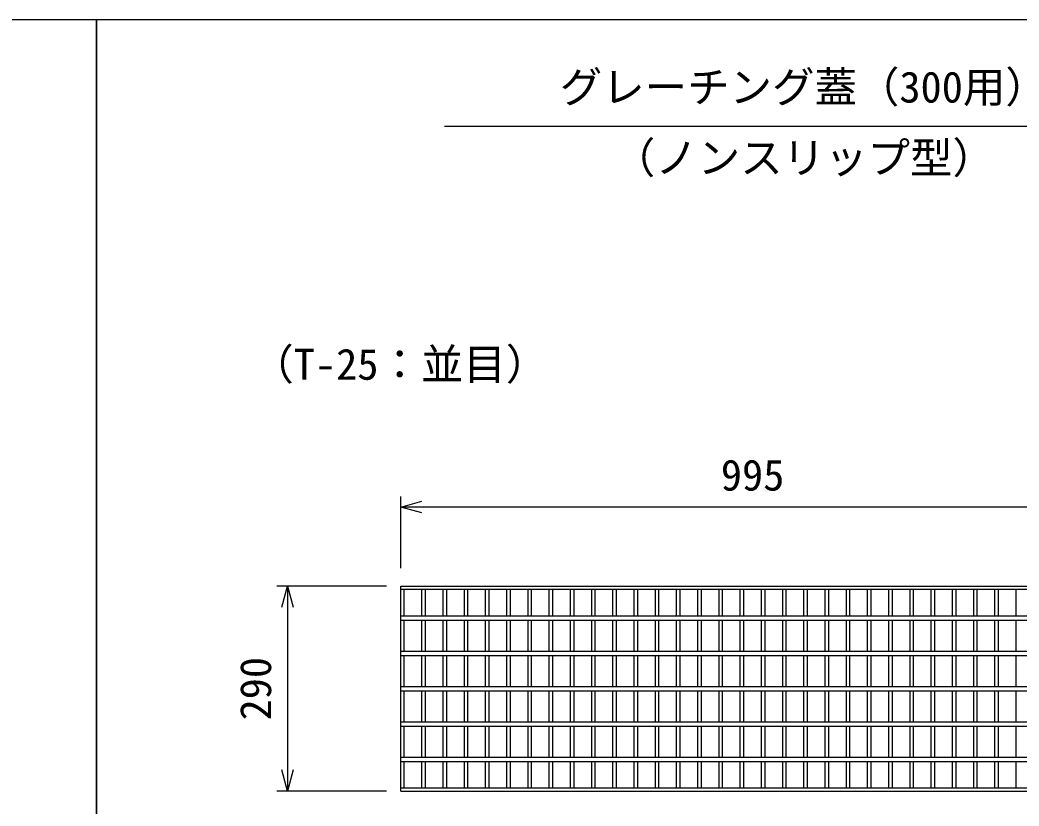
# Model space of a CAD drawing. Units: millimetres, scale not verified. Extents: x -16800 to 16800, y -5940 to 5940.
# Drawn here: x -5016 to -3604, y 1223 to 2335 of the extents above; entities that cross this region are included whole.
import ezdxf
from ezdxf.enums import TextEntityAlignment as Align

# ---------------------------------------------------------------- set-up
doc = ezdxf.new("R2010")
doc.units = ezdxf.units.MM
doc.header["$LTSCALE"] = 20
for name, color, linetype, lineweight in [('0-0_DIM', 7, 'Continuous', 25), ('0-2_HATCH', 6, 'Continuous', 25), ('0-6_TXT', 7, 'Continuous', 25)]:
    doc.layers.add(name, color=color, linetype=linetype, lineweight=lineweight)
doc.styles.add('ＭＳ ゴシック', font='')
doc.styles.get('ＭＳ ゴシック').set_extended_font_data('MS Gothic')

msp = doc.modelspace()

# ---------------------------------------------------------------- linework, layer by layer
at = {"layer": '0-0_DIM'}
for p, q in [((-4478.07, 1559.31), (-4478.07, 1660.9)), ((-3483.07, 1645.9), (-4478.07, 1645.9)), ((-4498.07, 1534.09), (-4653.07, 1534.09)), ((-4638.07, 1534.09), (-4638.07, 1244.09)), ((-4498.07, 1244.09), (-4653.07, 1244.09))]:
    msp.add_line(p, q, dxfattribs=at)
for points in [[(-4448.07, 1637.86), (-4478.07, 1645.9), (-4448.07, 1653.94)], [(-4646.1, 1504.09), (-4638.07, 1534.09), (-4630.03, 1504.09)], [(-4630.03, 1274.09), (-4638.07, 1244.09), (-4646.1, 1274.09)]]:
    msp.add_lwpolyline(points, dxfattribs=at)
at = {"layer": '0-2_HATCH'}
for p, q in [((-4478.07, 1244.09), (-4478.07, 1534.09)), ((-4478.07, 1534.09), (-3483.07, 1534.09)), ((-4478.07, 1529.59), (-3483.07, 1529.59)), ((-4473.07, 1492.09), (-4473.07, 1529.59)), ((-4448.07, 1492.09), (-4448.07, 1529.59)), ((-4443.07, 1492.09), (-4443.07, 1529.59)), ((-4418.07, 1492.09), (-4418.07, 1529.59)), ((-4413.07, 1492.09), (-4413.07, 1529.59)), ((-4388.07, 1492.09), (-4388.07, 1529.59)), ((-4383.07, 1492.09), (-4383.07, 1529.59)), ((-4358.07, 1492.09), (-4358.07, 1529.59)), ((-4353.07, 1492.09), (-4353.07, 1529.59)), ((-4328.07, 1492.09), (-4328.07, 1529.59)), ((-4323.07, 1492.09), (-4323.07, 1529.59)), ((-4298.07, 1492.09), (-4298.07, 1529.59)), ((-4293.07, 1492.09), (-4293.07, 1529.59)), ((-4268.07, 1492.09), (-4268.07, 1529.59)), ((-4263.07, 1492.09), (-4263.07, 1529.59)), ((-4238.07, 1492.09), (-4238.07, 1529.59)), ((-4233.07, 1492.09), (-4233.07, 1529.59)), ((-4208.07, 1492.09), (-4208.07, 1529.59)), ((-4203.07, 1492.09), (-4203.07, 1529.59)), ((-4178.07, 1492.09), (-4178.07, 1529.59)), ((-4173.07, 1492.09), (-4173.07, 1529.59)), ((-4148.07, 1492.09), (-4148.07, 1529.59)), ((-4143.07, 1492.09), (-4143.07, 1529.59)), ((-4118.07, 1492.09), (-4118.07, 1529.59)), ((-4113.07, 1492.09), (-4113.07, 1529.59)), ((-4088.07, 1492.09), (-4088.07, 1529.59)), ((-4083.07, 1492.09), (-4083.07, 1529.59)), ((-4058.07, 1492.09), (-4058.07, 1529.59)), ((-4053.07, 1492.09), (-4053.07, 1529.59)), ((-4028.07, 1492.09), (-4028.07, 1529.59)), ((-4023.07, 1492.09), (-4023.07, 1529.59)), ((-3998.07, 1492.09), (-3998.07, 1529.59)), ((-3993.07, 1492.09), (-3993.07, 1529.59)), ((-3968.07, 1492.09), (-3968.07, 1529.59)), ((-3963.07, 1492.09), (-3963.07, 1529.59)), ((-3938.07, 1492.09), (-3938.07, 1529.59)), ((-3933.07, 1492.09), (-3933.07, 1529.59)), ((-3908.07, 1492.09), (-3908.07, 1529.59)), ((-3903.07, 1492.09), (-3903.07, 1529.59)), ((-3878.07, 1492.09), (-3878.07, 1529.59)), ((-3873.07, 1492.09), (-3873.07, 1529.59)), ((-3848.07, 1492.09), (-3848.07, 1529.59)), ((-3843.07, 1492.09), (-3843.07, 1529.59)), ((-3818.07, 1492.09), (-3818.07, 1529.59)), ((-3813.07, 1492.09), (-3813.07, 1529.59)), ((-3788.07, 1492.09), (-3788.07, 1529.59)), ((-3783.07, 1492.09), (-3783.07, 1529.59)), ((-3758.07, 1492.09), (-3758.07, 1529.59)), ((-3753.07, 1492.09), (-3753.07, 1529.59)), ((-3728.07, 1492.09), (-3728.07, 1529.59)), ((-3723.07, 1492.09), (-3723.07, 1529.59)), ((-3698.07, 1492.09), (-3698.07, 1529.59)), ((-3693.07, 1492.09), (-3693.07, 1529.59)), ((-3668.07, 1492.09), (-3668.07, 1529.59)), ((-3663.07, 1492.09), (-3663.07, 1529.59)), ((-3638.07, 1492.09), (-3638.07, 1529.59)), ((-3633.07, 1492.09), (-3633.07, 1529.59)), ((-3608.07, 1492.09), (-3608.07, 1529.59)), ((-4478.07, 1492.09), (-3483.07, 1492.09)), ((-4478.07, 1486.09), (-3483.07, 1486.09)), ((-4473.07, 1442.09), (-4473.07, 1486.09)), ((-4448.07, 1442.09), (-4448.07, 1486.09)), ((-4443.07, 1442.09), (-4443.07, 1486.09)), ((-4418.07, 1442.09), (-4418.07, 1486.09)), ((-4413.07, 1442.09), (-4413.07, 1486.09)), ((-4388.07, 1442.09), (-4388.07, 1486.09)), ((-4383.07, 1442.09), (-4383.07, 1486.09)), ((-4358.07, 1442.09), (-4358.07, 1486.09)), ((-4353.07, 1442.09), (-4353.07, 1486.09)), ((-4328.07, 1442.09), (-4328.07, 1486.09)), ((-4323.07, 1442.09), (-4323.07, 1486.09)), ((-4298.07, 1442.09), (-4298.07, 1486.09)), ((-4293.07, 1442.09), (-4293.07, 1486.09)), ((-4268.07, 1442.09), (-4268.07, 1486.09)), ((-4263.07, 1442.09), (-4263.07, 1486.09)), ((-4238.07, 1442.09), (-4238.07, 1486.09)), ((-4233.07, 1442.09), (-4233.07, 1486.09)), ((-4208.07, 1442.09), (-4208.07, 1486.09)), ((-4203.07, 1442.09), (-4203.07, 1486.09)), ((-4178.07, 1442.09), (-4178.07, 1486.09)), ((-4173.07, 1442.09), (-4173.07, 1486.09)), ((-4148.07, 1442.09), (-4148.07, 1486.09)), ((-4143.07, 1442.09), (-4143.07, 1486.09)), ((-4118.07, 1442.09), (-4118.07, 1486.09)), ((-4113.07, 1442.09), (-4113.07, 1486.09)), ((-4088.07, 1442.09), (-4088.07, 1486.09)), ((-4083.07, 1442.09), (-4083.07, 1486.09)), ((-4058.07, 1442.09), (-4058.07, 1486.09)), ((-4053.07, 1442.09), (-4053.07, 1486.09)), ((-4028.07, 1442.09), (-4028.07, 1486.09)), ((-4023.07, 1442.09), (-4023.07, 1486.09)), ((-3998.07, 1442.09), (-3998.07, 1486.09)), ((-3993.07, 1442.09), (-3993.07, 1486.09)), ((-3968.07, 1442.09), (-3968.07, 1486.09)), ((-3963.07, 1442.09), (-3963.07, 1486.09)), ((-3938.07, 1442.09), (-3938.07, 1486.09)), ((-3933.07, 1442.09), (-3933.07, 1486.09)), ((-3908.07, 1442.09), (-3908.07, 1486.09)), ((-3903.07, 1442.09), (-3903.07, 1486.09)), ((-3878.07, 1442.09), (-3878.07, 1486.09)), ((-3873.07, 1442.09), (-3873.07, 1486.09)), ((-3848.07, 1442.09), (-3848.07, 1486.09)), ((-3843.07, 1442.09), (-3843.07, 1486.09)), ((-3818.07, 1442.09), (-3818.07, 1486.09)), ((-3813.07, 1442.09), (-3813.07, 1486.09)), ((-3788.07, 1442.09), (-3788.07, 1486.09)), ((-3783.07, 1442.09), (-3783.07, 1486.09)), ((-3758.07, 1442.09), (-3758.07, 1486.09)), ((-3753.07, 1442.09), (-3753.07, 1486.09)), ((-3728.07, 1442.09), (-3728.07, 1486.09)), ((-3723.07, 1442.09), (-3723.07, 1486.09)), ((-3698.07, 1442.09), (-3698.07, 1486.09)), ((-3693.07, 1442.09), (-3693.07, 1486.09)), ((-3668.07, 1442.09), (-3668.07, 1486.09)), ((-3663.07, 1442.09), (-3663.07, 1486.09)), ((-3638.07, 1442.09), (-3638.07, 1486.09)), ((-3633.07, 1442.09), (-3633.07, 1486.09)), ((-3608.07, 1442.09), (-3608.07, 1486.09)), ((-4478.07, 1442.09), (-3483.07, 1442.09)), ((-4478.07, 1436.09), (-3483.07, 1436.09)), ((-4473.07, 1392.09), (-4473.07, 1436.09)), ((-4448.07, 1392.09), (-4448.07, 1436.09)), ((-4443.07, 1392.09), (-4443.07, 1436.09)), ((-4418.07, 1392.09), (-4418.07, 1436.09)), ((-4413.07, 1392.09), (-4413.07, 1436.09)), ((-4388.07, 1392.09), (-4388.07, 1436.09)), ((-4383.07, 1392.09), (-4383.07, 1436.09)), ((-4358.07, 1392.09), (-4358.07, 1436.09)), ((-4353.07, 1392.09), (-4353.07, 1436.09)), ((-4328.07, 1392.09), (-4328.07, 1436.09)), ((-4323.07, 1392.09), (-4323.07, 1436.09)), ((-4298.07, 1392.09), (-4298.07, 1436.09)), ((-4293.07, 1392.09), (-4293.07, 1436.09)), ((-4268.07, 1392.09), (-4268.07, 1436.09)), ((-4263.07, 1392.09), (-4263.07, 1436.09)), ((-4238.07, 1392.09), (-4238.07, 1436.09)), ((-4233.07, 1392.09), (-4233.07, 1436.09)), ((-4208.07, 1392.09), (-4208.07, 1436.09)), ((-4203.07, 1392.09), (-4203.07, 1436.09)), ((-4178.07, 1392.09), (-4178.07, 1436.09)), ((-4173.07, 1392.09), (-4173.07, 1436.09)), ((-4148.07, 1392.09), (-4148.07, 1436.09)), ((-4143.07, 1392.09), (-4143.07, 1436.09)), ((-4118.07, 1392.09), (-4118.07, 1436.09)), ((-4113.07, 1392.09), (-4113.07, 1436.09)), ((-4088.07, 1392.09), (-4088.07, 1436.09)), ((-4083.07, 1392.09), (-4083.07, 1436.09)), ((-4058.07, 1392.09), (-4058.07, 1436.09)), ((-4053.07, 1392.09), (-4053.07, 1436.09)), ((-4028.07, 1392.09), (-4028.07, 1436.09)), ((-4023.07, 1392.09), (-4023.07, 1436.09)), ((-3998.07, 1392.09), (-3998.07, 1436.09)), ((-3993.07, 1392.09), (-3993.07, 1436.09)), ((-3968.07, 1392.09), (-3968.07, 1436.09)), ((-3963.07, 1392.09), (-3963.07, 1436.09)), ((-3938.07, 1392.09), (-3938.07, 1436.09)), ((-3933.07, 1392.09), (-3933.07, 1436.09)), ((-3908.07, 1392.09), (-3908.07, 1436.09)), ((-3903.07, 1392.09), (-3903.07, 1436.09)), ((-3878.07, 1392.09), (-3878.07, 1436.09)), ((-3873.07, 1392.09), (-3873.07, 1436.09)), ((-3848.07, 1392.09), (-3848.07, 1436.09)), ((-3843.07, 1392.09), (-3843.07, 1436.09)), ((-3818.07, 1392.09), (-3818.07, 1436.09)), ((-3813.07, 1392.09), (-3813.07, 1436.09)), ((-3788.07, 1392.09), (-3788.07, 1436.09)), ((-3783.07, 1392.09), (-3783.07, 1436.09)), ((-3758.07, 1392.09), (-3758.07, 1436.09)), ((-3753.07, 1392.09), (-3753.07, 1436.09)), ((-3728.07, 1392.09), (-3728.07, 1436.09)), ((-3723.07, 1392.09), (-3723.07, 1436.09)), ((-3698.07, 1392.09), (-3698.07, 1436.09)), ((-3693.07, 1392.09), (-3693.07, 1436.09)), ((-3668.07, 1392.09), (-3668.07, 1436.09)), ((-3663.07, 1392.09), (-3663.07, 1436.09)), ((-3638.07, 1392.09), (-3638.07, 1436.09)), ((-3633.07, 1392.09), (-3633.07, 1436.09)), ((-3608.07, 1392.09), (-3608.07, 1436.09)), ((-4478.07, 1392.09), (-3483.07, 1392.09)), ((-4478.07, 1386.09), (-3483.07, 1386.09)), ((-4473.07, 1342.09), (-4473.07, 1386.09)), ((-4448.07, 1342.09), (-4448.07, 1386.09)), ((-4443.07, 1342.09), (-4443.07, 1386.09)), ((-4418.07, 1342.09), (-4418.07, 1386.09)), ((-4413.07, 1342.09), (-4413.07, 1386.09)), ((-4388.07, 1342.09), (-4388.07, 1386.09)), ((-4383.07, 1342.09), (-4383.07, 1386.09)), ((-4358.07, 1342.09), (-4358.07, 1386.09)), ((-4353.07, 1342.09), (-4353.07, 1386.09)), ((-4328.07, 1342.09), (-4328.07, 1386.09)), ((-4323.07, 1342.09), (-4323.07, 1386.09)), ((-4298.07, 1342.09), (-4298.07, 1386.09)), ((-4293.07, 1342.09), (-4293.07, 1386.09)), ((-4268.07, 1342.09), (-4268.07, 1386.09)), ((-4263.07, 1342.09), (-4263.07, 1386.09)), ((-4238.07, 1342.09), (-4238.07, 1386.09)), ((-4233.07, 1342.09), (-4233.07, 1386.09)), ((-4208.07, 1342.09), (-4208.07, 1386.09)), ((-4203.07, 1342.09), (-4203.07, 1386.09)), ((-4178.07, 1342.09), (-4178.07, 1386.09)), ((-4173.07, 1342.09), (-4173.07, 1386.09)), ((-4148.07, 1342.09), (-4148.07, 1386.09)), ((-4143.07, 1342.09), (-4143.07, 1386.09)), ((-4118.07, 1342.09), (-4118.07, 1386.09)), ((-4113.07, 1342.09), (-4113.07, 1386.09)), ((-4088.07, 1342.09), (-4088.07, 1386.09)), ((-4083.07, 1342.09), (-4083.07, 1386.09)), ((-4058.07, 1342.09), (-4058.07, 1386.09)), ((-4053.07, 1342.09), (-4053.07, 1386.09)), ((-4028.07, 1342.09), (-4028.07, 1386.09)), ((-4023.07, 1342.09), (-4023.07, 1386.09)), ((-3998.07, 1342.09), (-3998.07, 1386.09)), ((-3993.07, 1342.09), (-3993.07, 1386.09)), ((-3968.07, 1342.09), (-3968.07, 1386.09)), ((-3963.07, 1342.09), (-3963.07, 1386.09)), ((-3938.07, 1342.09), (-3938.07, 1386.09)), ((-3933.07, 1342.09), (-3933.07, 1386.09)), ((-3908.07, 1342.09), (-3908.07, 1386.09)), ((-3903.07, 1342.09), (-3903.07, 1386.09)), ((-3878.07, 1342.09), (-3878.07, 1386.09)), ((-3873.07, 1342.09), (-3873.07, 1386.09)), ((-3848.07, 1342.09), (-3848.07, 1386.09)), ((-3843.07, 1342.09), (-3843.07, 1386.09)), ((-3818.07, 1342.09), (-3818.07, 1386.09)), ((-3813.07, 1342.09), (-3813.07, 1386.09)), ((-3788.07, 1342.09), (-3788.07, 1386.09)), ((-3783.07, 1342.09), (-3783.07, 1386.09)), ((-3758.07, 1342.09), (-3758.07, 1386.09)), ((-3753.07, 1342.09), (-3753.07, 1386.09)), ((-3728.07, 1342.09), (-3728.07, 1386.09)), ((-3723.07, 1342.09), (-3723.07, 1386.09)), ((-3698.07, 1342.09), (-3698.07, 1386.09)), ((-3693.07, 1342.09), (-3693.07, 1386.09)), ((-3668.07, 1342.09), (-3668.07, 1386.09)), ((-3663.07, 1342.09), (-3663.07, 1386.09)), ((-3638.07, 1342.09), (-3638.07, 1386.09)), ((-3633.07, 1342.09), (-3633.07, 1386.09)), ((-3608.07, 1342.09), (-3608.07, 1386.09)), ((-4478.07, 1342.09), (-3483.07, 1342.09)), ((-4478.07, 1336.09), (-3483.07, 1336.09)), ((-4473.07, 1292.09), (-4473.07, 1336.09)), ((-4448.07, 1292.09), (-4448.07, 1336.09)), ((-4443.07, 1292.09), (-4443.07, 1336.09)), ((-4418.07, 1292.09), (-4418.07, 1336.09)), ((-4413.07, 1292.09), (-4413.07, 1336.09)), ((-4388.07, 1292.09), (-4388.07, 1336.09)), ((-4383.07, 1292.09), (-4383.07, 1336.09)), ((-4358.07, 1292.09), (-4358.07, 1336.09)), ((-4353.07, 1292.09), (-4353.07, 1336.09)), ((-4328.07, 1292.09), (-4328.07, 1336.09)), ((-4323.07, 1292.09), (-4323.07, 1336.09)), ((-4298.07, 1292.09), (-4298.07, 1336.09)), ((-4293.07, 1292.09), (-4293.07, 1336.09)), ((-4268.07, 1292.09), (-4268.07, 1336.09)), ((-4263.07, 1292.09), (-4263.07, 1336.09)), ((-4238.07, 1292.09), (-4238.07, 1336.09)), ((-4233.07, 1292.09), (-4233.07, 1336.09)), ((-4208.07, 1292.09), (-4208.07, 1336.09)), ((-4203.07, 1292.09), (-4203.07, 1336.09)), ((-4178.07, 1292.09), (-4178.07, 1336.09)), ((-4173.07, 1292.09), (-4173.07, 1336.09)), ((-4148.07, 1292.09), (-4148.07, 1336.09)), ((-4143.07, 1292.09), (-4143.07, 1336.09)), ((-4118.07, 1292.09), (-4118.07, 1336.09)), ((-4113.07, 1292.09), (-4113.07, 1336.09)), ((-4088.07, 1292.09), (-4088.07, 1336.09)), ((-4083.07, 1292.09), (-4083.07, 1336.09)), ((-4058.07, 1292.09), (-4058.07, 1336.09)), ((-4053.07, 1292.09), (-4053.07, 1336.09)), ((-4028.07, 1292.09), (-4028.07, 1336.09)), ((-4023.07, 1292.09), (-4023.07, 1336.09)), ((-3998.07, 1292.09), (-3998.07, 1336.09)), ((-3993.07, 1292.09), (-3993.07, 1336.09)), ((-3968.07, 1292.09), (-3968.07, 1336.09)), ((-3963.07, 1292.09), (-3963.07, 1336.09)), ((-3938.07, 1292.09), (-3938.07, 1336.09)), ((-3933.07, 1292.09), (-3933.07, 1336.09)), ((-3908.07, 1292.09), (-3908.07, 1336.09)), ((-3903.07, 1292.09), (-3903.07, 1336.09)), ((-3878.07, 1292.09), (-3878.07, 1336.09)), ((-3873.07, 1292.09), (-3873.07, 1336.09)), ((-3848.07, 1292.09), (-3848.07, 1336.09)), ((-3843.07, 1292.09), (-3843.07, 1336.09)), ((-3818.07, 1292.09), (-3818.07, 1336.09)), ((-3813.07, 1292.09), (-3813.07, 1336.09)), ((-3788.07, 1292.09), (-3788.07, 1336.09)), ((-3783.07, 1292.09), (-3783.07, 1336.09)), ((-3758.07, 1292.09), (-3758.07, 1336.09)), ((-3753.07, 1292.09), (-3753.07, 1336.09)), ((-3728.07, 1292.09), (-3728.07, 1336.09)), ((-3723.07, 1292.09), (-3723.07, 1336.09)), ((-3698.07, 1292.09), (-3698.07, 1336.09)), ((-3693.07, 1292.09), (-3693.07, 1336.09)), ((-3668.07, 1292.09), (-3668.07, 1336.09)), ((-3663.07, 1292.09), (-3663.07, 1336.09)), ((-3638.07, 1292.09), (-3638.07, 1336.09)), ((-3633.07, 1292.09), (-3633.07, 1336.09)), ((-3608.07, 1292.09), (-3608.07, 1336.09)), ((-4478.07, 1292.09), (-3483.07, 1292.09)), ((-4478.07, 1286.09), (-3483.07, 1286.09)), ((-4473.07, 1248.59), (-4473.07, 1286.09)), ((-4448.07, 1248.59), (-4448.07, 1286.09)), ((-4443.07, 1248.59), (-4443.07, 1286.09)), ((-4418.07, 1248.59), (-4418.07, 1286.09)), ((-4413.07, 1248.59), (-4413.07, 1286.09)), ((-4388.07, 1248.59), (-4388.07, 1286.09)), ((-4383.07, 1248.59), (-4383.07, 1286.09)), ((-4358.07, 1248.59), (-4358.07, 1286.09)), ((-4353.07, 1248.59), (-4353.07, 1286.09)), ((-4328.07, 1248.59), (-4328.07, 1286.09)), ((-4323.07, 1248.59), (-4323.07, 1286.09)), ((-4298.07, 1248.59), (-4298.07, 1286.09)), ((-4293.07, 1248.59), (-4293.07, 1286.09)), ((-4268.07, 1248.59), (-4268.07, 1286.09)), ((-4263.07, 1248.59), (-4263.07, 1286.09)), ((-4238.07, 1248.59), (-4238.07, 1286.09)), ((-4233.07, 1248.59), (-4233.07, 1286.09)), ((-4208.07, 1248.59), (-4208.07, 1286.09)), ((-4203.07, 1248.59), (-4203.07, 1286.09)), ((-4178.07, 1248.59), (-4178.07, 1286.09)), ((-4173.07, 1248.59), (-4173.07, 1286.09)), ((-4148.07, 1248.59), (-4148.07, 1286.09)), ((-4143.07, 1248.59), (-4143.07, 1286.09)), ((-4118.07, 1248.59), (-4118.07, 1286.09)), ((-4113.07, 1248.59), (-4113.07, 1286.09)), ((-4088.07, 1248.59), (-4088.07, 1286.09)), ((-4083.07, 1248.59), (-4083.07, 1286.09)), ((-4058.07, 1248.59), (-4058.07, 1286.09)), ((-4053.07, 1248.59), (-4053.07, 1286.09)), ((-4028.07, 1248.59), (-4028.07, 1286.09)), ((-4023.07, 1248.59), (-4023.07, 1286.09)), ((-3998.07, 1248.59), (-3998.07, 1286.09)), ((-3993.07, 1248.59), (-3993.07, 1286.09)), ((-3968.07, 1248.59), (-3968.07, 1286.09)), ((-3963.07, 1248.59), (-3963.07, 1286.09)), ((-3938.07, 1248.59), (-3938.07, 1286.09)), ((-3933.07, 1248.59), (-3933.07, 1286.09)), ((-3908.07, 1248.59), (-3908.07, 1286.09)), ((-3903.07, 1248.59), (-3903.07, 1286.09)), ((-3878.07, 1248.59), (-3878.07, 1286.09)), ((-3873.07, 1248.59), (-3873.07, 1286.09)), ((-3848.07, 1248.59), (-3848.07, 1286.09)), ((-3843.07, 1248.59), (-3843.07, 1286.09)), ((-3818.07, 1248.59), (-3818.07, 1286.09)), ((-3813.07, 1248.59), (-3813.07, 1286.09)), ((-3788.07, 1248.59), (-3788.07, 1286.09)), ((-3783.07, 1248.59), (-3783.07, 1286.09)), ((-3758.07, 1248.59), (-3758.07, 1286.09)), ((-3753.07, 1248.59), (-3753.07, 1286.09)), ((-3728.07, 1248.59), (-3728.07, 1286.09)), ((-3723.07, 1248.59), (-3723.07, 1286.09)), ((-3698.07, 1248.59), (-3698.07, 1286.09)), ((-3693.07, 1248.59), (-3693.07, 1286.09)), ((-3668.07, 1248.59), (-3668.07, 1286.09)), ((-3663.07, 1248.59), (-3663.07, 1286.09)), ((-3638.07, 1248.59), (-3638.07, 1286.09)), ((-3633.07, 1248.59), (-3633.07, 1286.09)), ((-3608.07, 1248.59), (-3608.07, 1286.09)), ((-4478.07, 1248.59), (-3483.07, 1248.59)), ((-4478.07, 1244.09), (-3483.07, 1244.09))]:
    msp.add_line(p, q, dxfattribs=at)
at = {"layer": '0-6_TXT'}
msp.add_line((-4416.03, 2184.65), (-3400.44, 2184.65), dxfattribs=at)
for points in [[(-6908.23, -115.35), (-4908.23, -115.35), (-4908.23, 2334.65), (-6908.23, 2334.65)], [(-4908.23, -115.35), (-2908.23, -115.35), (-2908.23, 2334.65), (-4908.23, 2334.65)]]:
    msp.add_lwpolyline(points, close=True, dxfattribs=at)

# ---------------------------------------------------------------- texts
at = {"layer": '0-0_DIM', "style": 'ＭＳ ゴシック'}
for s, p in [('（T-25：並目）', (-4689.2, 1812.68)), ('995', (-4025.57, 1655.9))]:
    msp.add_text(s, height=43.99, dxfattribs=at).set_placement(p, align=Align.BOTTOM_LEFT)
msp.add_text('290', height=43.99, rotation=90, dxfattribs=at).set_placement((-4648.07, 1344.09), align=Align.BOTTOM_LEFT)
at = {"layer": '0-6_TXT', "style": 'ＭＳ ゴシック'}
for s, p in [('グレーチング蓋（300用）', (-4253.23, 2204.65)), ('（ノンスリップ型）', (-4178.23, 2104.65))]:
    msp.add_text(s, height=43.99, dxfattribs=at).set_placement(p, align=Align.BOTTOM_LEFT)

doc.saveas('drawing.dxf')
